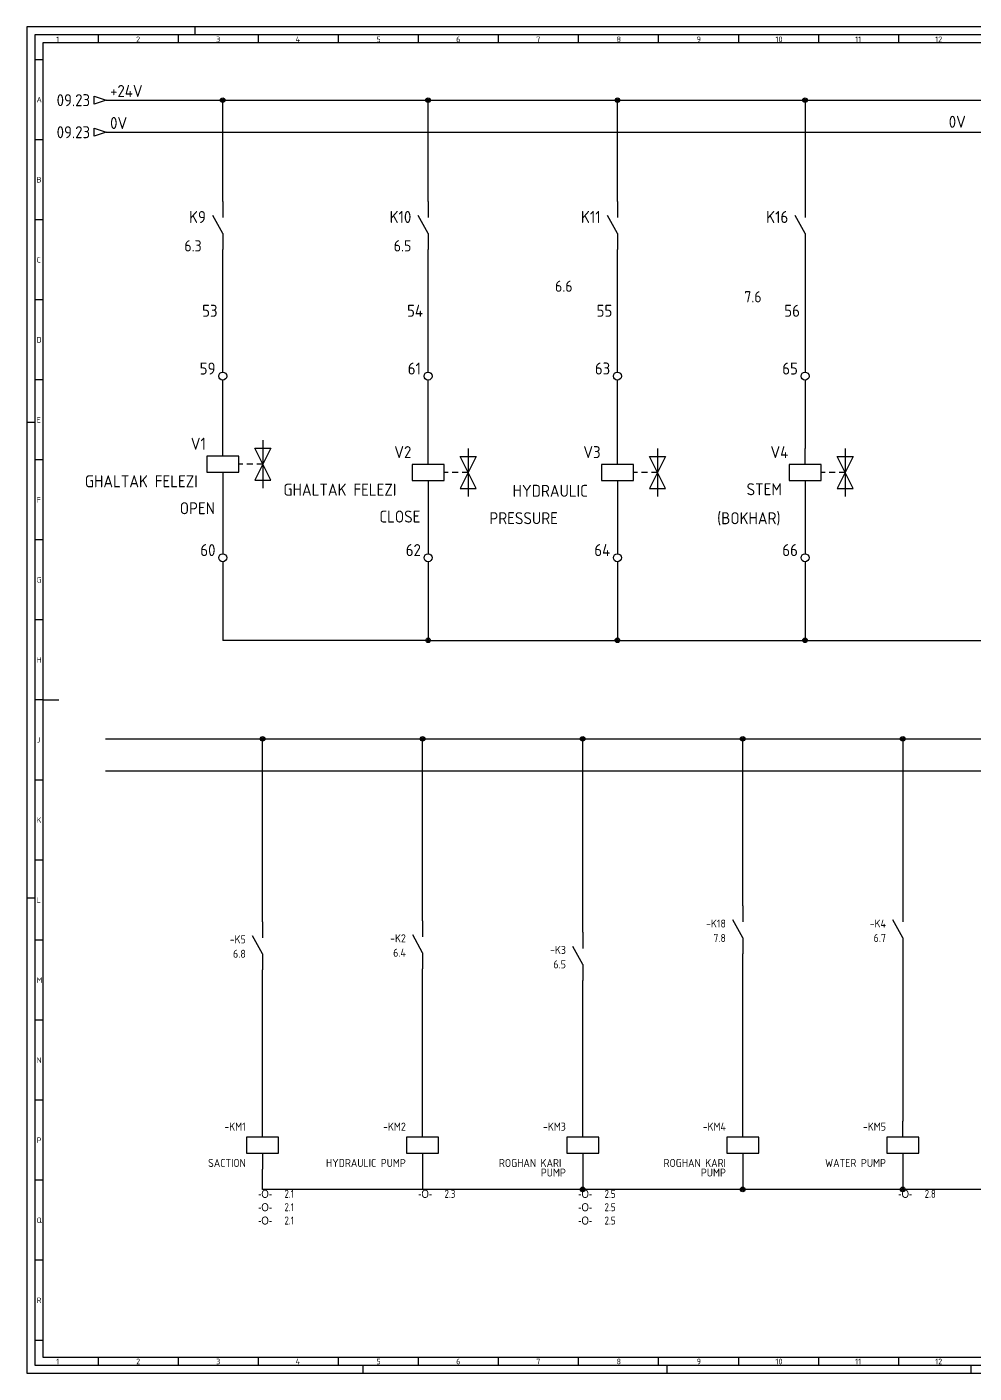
# Model space of a CAD drawing. Header units: millimetres. Extents: x 0 to 1189, y 5 to 846.
# Drawn here: x 0 to 592, y 5 to 846 of the extents above; entities that cross this region are included whole.
import ezdxf
from ezdxf.enums import TextEntityAlignment as Align

# ---------------------------------------------------------------- set-up
doc = ezdxf.new("R2010")
doc.units = ezdxf.units.MM
doc.header["$LTSCALE"] = 12
for name, color, linetype in [('035', 5, 'Continuous'), ('07', 7, 'Continuous'), ('DESC', 1, 'Continuous'), ('RED_2.5mm^2', 1, 'Continuous'), ('SYMS', 7, 'Continuous'), ('TAGS', 51, 'Continuous'), ('WIRENO', 70, 'Continuous'), ('WIREREF_DEST', 7, 'Continuous'), ('XREF', 7, 'Continuous'), ('XREFCHILD', 134, 'Continuous')]:
    doc.layers.add(name, color=color, linetype=linetype)
doc.styles.add('ISO Proportional', font='isocp.shx')
doc.styles.add('WD_IEC', font='ISOCP2.shx', dxfattribs={"width": 0.9, "height": 4})

# ---------------------------------------------------------------- blocks, each defined once
blk = doc.blocks.new('IEC_border_a0')
at = {"layer": '035', "color": 0}
for p, q in [((0, 841), (0, 0)), ((1189, 841), (0, 841)), ((44.5, 836), (44.5, 831)), ((94.5, 836), (94.5, 831)), ((105, 841), (105, 836)), ((144.5, 836), (144.5, 831)), ((194.5, 836), (194.5, 831)), ((244.5, 836), (244.5, 831)), ((294.5, 836), (294.5, 831)), ((344.5, 836), (344.5, 831)), ((394.5, 836), (394.5, 831)), ((444.5, 836), (444.5, 831)), ((494.5, 836), (494.5, 831)), ((544.5, 836), (544.5, 831)), ((9.98, 820.54), (5, 820.54)), ((9.98, 770.54), (5, 770.54)), ((9.98, 720.54), (5, 720.54)), ((9.98, 670.54), (5, 670.54)), ((9.98, 620.54), (5, 620.54)), ((0, 594), (5, 594)), ((10, 570.5), (5.02, 570.5)), ((10, 520.5), (5, 520.5)), ((10, 470.5), (5.02, 470.5)), ((10, 420.5), (5.02, 420.5)), ((10, 370.5), (5.02, 370.5)), ((10, 320.5), (5.02, 320.5)), ((0, 297), (5, 297)), ((10.02, 270.46), (5.03, 270.46)), ((10.02, 220.46), (5.03, 220.46)), ((10.02, 170.46), (5.03, 170.46)), ((10.02, 120.46), (5.03, 120.46)), ((10.02, 70.46), (5.03, 70.46)), ((10.03, 20.42), (5.05, 20.42)), ((44.5, 10), (44.5, 5)), ((94.5, 10), (94.5, 5)), ((144.5, 10), (144.5, 5)), ((194.5, 10), (194.5, 5)), ((244.5, 10), (244.5, 5)), ((294.5, 10), (294.5, 5)), ((344.5, 10), (344.5, 5)), ((394.5, 10), (394.5, 5)), ((444.5, 10), (444.5, 5)), ((494.5, 10), (494.5, 5)), ((544.5, 10), (544.5, 5)), ((0, 0), (1189, 0)), ((210, 0), (210, 5)), ((400, 0), (400, 5)), ((590, 0), (590, 5))]:
    blk.add_line(p, q, dxfattribs=at)
blk.add_lwpolyline([(10, 10), (1179, 10), (1179, 831), (10, 831)], close=True, dxfattribs=at)
at = {"layer": '07', "color": 0}
blk.add_line((10, 420.5), (20, 420.5), dxfattribs=at)
blk.add_lwpolyline([(5, 5), (1184, 5), (1184, 836), (5, 836)], close=True, dxfattribs=at)
at = {"layer": '035', "color": 0, "style": 'ISO Proportional'}
for s, p in [('1', (18.31, 831.5)), ('2', (68.23, 831.5)), ('3', (118.18, 831.5)), ('4', (167.88, 831.5)), ('5', (218.34, 831.5)), ('6', (268.19, 831.5)), ('7', (318.17, 831.5)), ('8', (368.42, 831.5)), ('9', (418.46, 831.5)), ('10', (467.72, 831.5)), ('11', (517.49, 831.5)), ('12', (567.49, 831.5)), ('A', (6, 793.79)), ('B', (6, 743.79)), ('C', (6, 693.79)), ('D', (6, 643.79)), ('E', (6.02, 593.75)), ('F', (6.02, 543.75)), ('G', (6.02, 493.75)), ('H', (6.02, 443.75)), ('J', (6.02, 393.75)), ('K', (6.02, 343.75)), ('L', (6.03, 293.72)), ('M', (6.03, 243.72)), ('N', (6.03, 193.72)), ('P', (6.03, 143.72)), ('Q', (6.03, 93.72)), ('R', (6.05, 43.68)), ('1', (18.31, 5.5)), ('2', (68.23, 5.5)), ('3', (118.18, 5.5)), ('4', (167.88, 5.5)), ('5', (218.34, 5.5)), ('6', (268.19, 5.5)), ('7', (318.17, 5.5)), ('8', (368.42, 5.5)), ('9', (418.46, 5.5)), ('10', (467.72, 5.5)), ('11', (517.49, 5.5)), ('12', (567.49, 5.5))]:
    blk.add_text(s, height=3.5, dxfattribs=at).set_placement(p)
blk = doc.blocks.new('HA1D3')
blk.add_lwpolyline([(0, 0), (-3.75, -1.25), (-3.75, 1.25)], close=True)
at = {"style": 'WD_IEC'}
blk.add_attdef('XREF', text='', height=2.5, dxfattribs=at).set_placement((-5, 0), align=Align.MIDDLE_RIGHT)
at = {"style": 'WD_IEC', "flags": 1}
blk.add_attdef('SIGCODE', text='', height=1, dxfattribs=at).set_placement((-2.5, 1.8), align=Align.RIGHT)
at = {"style": 'WD_IEC'}
for tag, p, height, flags in [('X1TERM01', (0, 0), 0.32, 1), ('WIRENO', (1.25, 1), 2.5, 8)]:
    blk.add_attdef(tag, p, '', height=height, dxfattribs=dict(at, flags=flags))
blk.add_attdef('DESC1', text='', height=2.5, dxfattribs=at).set_placement((1.25, -1), align=Align.TOP_LEFT)
blk = doc.blocks.new('WD_WNH')
at = {"linetype": 'Continuous', "style": 'WD_IEC', "width": 0.8}
blk.add_attdef('WIRENO', text='', height=2.5, dxfattribs=at).set_placement((0, 0.75), align=Align.CENTER)
at = {"style": 'WD_IEC', "flags": 1}
for tag, p in [('W08USER', (0, 0.375)), ('W04USER', (0, 0.875)), ('W05USER', (0, 0.75)), ('W09USER', (0, 0.25)), ('W03USER', (0, 1)), ('W06USER', (0, 0.625)), ('W07USER', (0, 0.5)), ('W02USER', (0, 1.125)), ('W01USER', (0, 1.25)), ('W10USER', (0, 0.125))]:
    blk.add_attdef(tag, text='', height=0.08, dxfattribs=at).set_placement(p, align=Align.CENTER)
blk = doc.blocks.new('VSV1')
for p, q in [((0, 2.5), (0, 7.5)), ((12.5, 0), (10, 5)), ((10, 5), (15, 5)), ((12.5, 7.5), (12.5, -7.5)), ((15, 5), (12.5, 0)), ((6.25, 0), (5, 0)), ((9.38, 0), (7.5, 0)), ((12.5, 0), (10, -5)), ((12.5, 0), (10.62, 0)), ((15, -5), (12.5, 0)), ((0, -2.5), (0, -7.5)), ((10, -5), (15, -5))]:
    blk.add_line(p, q)
blk.add_lwpolyline([(-5, 2.5), (-5, -2.5), (5, -2.5), (5, 2.5)], close=True)
at = {"style": 'WD_IEC'}
for tag, p in [('INST', (-5.25, 11.5)), ('LOC', (-5.25, 8)), ('TAG1', (-5.25, 4.5)), ('DESC2', (-5.25, -10.35)), ('DESC1', (-5.25, -6.85)), ('DESC3', (-5.25, -13.85))]:
    blk.add_attdef(tag, text='', height=2.5, dxfattribs=at).set_placement(p, align=Align.RIGHT)
blk.add_attdef('TERM01', text='', height=2, rotation=90, dxfattribs=at).set_placement((-1, 7.5), align=Align.RIGHT)
at = {"style": 'WD_IEC', "flags": 1}
for tag, p, height in [('X2TERM01', (0, 7.5), 0.32), ('X4LINK', (-5, 0), 0.32), ('X1LINK', (12.5, 0), 0.32), ('ASSYCODE', (1, -4), 1), ('X8TERM02', (0, -7.5), 0.32), ('FAMILY', (1, -5.5), 1), ('CATDESC', (1, -7), 1)]:
    blk.add_attdef(tag, p, '', height=height, dxfattribs=at)
at = {"style": 'WD_IEC', "flags": 9}
for tag, p in [('MFG', (-6, 1)), ('CAT', (-6, -1.5))]:
    blk.add_attdef(tag, text='', height=1.5, dxfattribs=at).set_placement(p, align=Align.RIGHT)
at = {"style": 'WD_IEC'}
blk.add_attdef('TERM02', (-1, -7.5), '', height=2, rotation=90, dxfattribs=at)
at = {"lineweight": 9, "style": 'WD_IEC'}
for tag, p in [('NO', (-5.5, -16.5)), ('NC', (-5.5, -20))]:
    blk.add_attdef(tag, text='', height=2.5, dxfattribs=at).set_placement(p, align=Align.TOP_RIGHT)
for tag, p in [('XREFNO', (-4, -16.5)), ('XREFNC', (-4, -20)), ('WDTAGALT', (-3.88, -23.13))]:
    blk.add_attdef(tag, text='', height=2.5, dxfattribs=at).set_placement(p, align=Align.TOP_LEFT)
blk = doc.blocks.new('VCR21')
for p, q in [((0, 7.5), (0, 2.5)), ((0, -2.5), (-3.12, 3.12)), ((0, -2.5), (0, -7.5))]:
    blk.add_line(p, q)
at = {"style": 'WD_IEC'}
for tag, p in [('INST', (-5.25, 6.75)), ('LOC', (-5.25, 3.75)), ('TAG2', (-5.25, 0.75)), ('XREF', (-5.25, -3.75)), ('DESC2', (-5.25, -9.75)), ('DESC1', (-5.25, -6.75)), ('DESC3', (-5.25, -12.75))]:
    blk.add_attdef(tag, text='', height=2.5, dxfattribs=at).set_placement(p, align=Align.RIGHT)
blk.add_attdef('TERM01', text='', height=2, rotation=90, dxfattribs=at).set_placement((-1, 7.5), align=Align.RIGHT)
at = {"style": 'WD_IEC', "flags": 1}
for tag, p, height in [('X2TERM01', (0, 7.5), 0.32), ('X4LINK', (-2.75, 0), 0.32), ('X1LINK', (-0.5, 0), 0.32), ('CONTACT', (4, -3.5), 1), ('FAMILY', (4, -5), 1), ('COMMON', (5.25, -4.75), 1), ('X8TERM02', (0, -7.5), 0.32)]:
    blk.add_attdef(tag, p, '', height=height, dxfattribs=at)
at = {"style": 'WD_IEC'}
blk.add_attdef('TERM02', (-1, -7.5), '', height=2, rotation=90, dxfattribs=at)
blk = doc.blocks.new('VT0002')
blk.add_circle((0, 0), 1.25)
at = {"style": 'WD_IEC'}
for tag, p in [('INST', (-2.25, 6.5)), ('LOC', (-2.25, 3.5)), ('DESC1', (-2.25, -6.25)), ('DESC2', (-2.25, -9.25)), ('DESC3', (-2.25, -12.25))]:
    blk.add_attdef(tag, text='', height=2.5, dxfattribs=at).set_placement(p, align=Align.RIGHT)
at = {"style": 'WD_IEC', "flags": 1}
for tag, p, height in [('ASSYCODE', (2.75, 10.75), 1), ('CATDESC', (2.75, 9.25), 1), ('MFG', (2.75, 7.25), 1.5), ('CAT', (2.75, 4.75), 1.5), ('X4PIN01', (-1.25, 1), 0.25), ('X4TERM01', (-1.25, 0), 0.25), ('X4TERMDESC01', (-1.25, 0.5), 0.4), ('STRIPSEQ', (0, 0), 0.025), ('X2PIN01', (0, 2.25), 0.25), ('X2TERM01', (0, 1.25), 0.25), ('X8PIN01', (0, -0.25), 0.25), ('X2TERMDESC01', (0, 1.75), 0.4), ('X1PIN01', (1.25, 1), 0.25), ('X1TERM01', (1.25, 0), 0.25), ('X1TERMDESC01', (1.25, 0.5), 0.4), ('LINKTERM', (0, -0.04), 0.025), ('X8TERM01', (0, -1.25), 0.25), ('X8TERMDESC01', (0, -0.75), 0.4)]:
    blk.add_attdef(tag, p, '', height=height, dxfattribs=at)
at = {"style": 'WD_IEC', "flags": 8}
for tag, height, p in [('TAGSTRIP', 2.5, (-2.25, 0.5)), ('TERM01', 2, (-2.25, -3.25))]:
    blk.add_attdef(tag, text='', height=height, dxfattribs=at).set_placement(p, align=Align.RIGHT)
blk = doc.blocks.new('WDDOT')
for radius in [0.72, 0.449, 0.223]:
    blk.add_circle((0, 0), radius)
blk = doc.blocks.new('WD_WNV')
at = {"linetype": 'Continuous', "style": 'WD_IEC', "width": 0.8}
blk.add_attdef('WIRENO', text='', height=2.5, dxfattribs=at).set_placement((-1.6, 0), align=Align.MIDDLE_RIGHT)
at = {"style": 'WD_IEC', "flags": 1}
for tag, p in [('W08USER', (-1, 0.375)), ('W04USER', (-1, 0.875)), ('W05USER', (-1, 0.75)), ('W09USER', (-1, 0.25)), ('W03USER', (-1, 1)), ('W06USER', (-1, 0.625)), ('W07USER', (-1, 0.5)), ('W02USER', (-1, 1.125)), ('W01USER', (-1, 1.25)), ('W10USER', (-1, 0.125))]:
    blk.add_attdef(tag, text='', height=0.08, dxfattribs=at).set_placement(p, align=Align.CENTER)
blk = doc.blocks.new('VMS1')
for p, q in [((0, 2.5), (0, 7.5)), ((0, -2.5), (0, -7.5))]:
    blk.add_line(p, q)
blk.add_lwpolyline([(-5, 2.5), (-5, -2.5), (5, -2.5), (5, 2.5)], close=True)
at = {"style": 'WD_IEC'}
for tag, p in [('INST', (-5.25, 10.5)), ('LOC', (-5.25, 7.5)), ('TAG1', (-5.25, 4.5)), ('DESC2', (-5.25, -9.85)), ('DESC1', (-5.25, -6.85)), ('DESC3', (-5.25, -12.85))]:
    blk.add_attdef(tag, text='', height=2.5, dxfattribs=at).set_placement(p, align=Align.RIGHT)
blk.add_attdef('TERM01', text='', height=2, rotation=90, dxfattribs=at).set_placement((-1, 7.5), align=Align.RIGHT)
at = {"style": 'WD_IEC', "flags": 1}
for tag, p, height in [('X2TERM01', (0, 7.5), 0.32), ('X4LINK', (-5, 0), 0.32), ('X1LINK', (5, 0), 0.32), ('ASSYCODE', (1, -4), 1), ('X8TERM02', (0, -7.5), 0.32), ('FAMILY', (1, -5.5), 1), ('CATDESC', (1, -7), 1)]:
    blk.add_attdef(tag, p, '', height=height, dxfattribs=at)
at = {"style": 'WD_IEC', "flags": 9}
for tag, p in [('MFG', (-6, 1)), ('CAT', (-6, -1.5))]:
    blk.add_attdef(tag, text='', height=1.5, dxfattribs=at).set_placement(p, align=Align.RIGHT)
at = {"style": 'WD_IEC'}
blk.add_attdef('TERM02', (-1, -7.5), '', height=2, rotation=90, dxfattribs=at)
at = {"lineweight": 9, "style": 'WD_IEC'}
for tag, p in [('NO', (-5.5, -16.5)), ('NC', (-5.5, -19.5))]:
    blk.add_attdef(tag, text='', height=2.5, dxfattribs=at).set_placement(p, align=Align.TOP_RIGHT)
for tag, p in [('XREFNO', (-4, -16.5)), ('XREFNC', (-4, -19.5))]:
    blk.add_attdef(tag, text='', height=2.5, dxfattribs=at).set_placement(p, align=Align.TOP_LEFT)

msp = doc.modelspace()

# ---------------------------------------------------------------- linework, layer by layer
at = {"layer": 'RED_2.5mm^2'}
for p, q in [((49.47, 800.16), (1112.93, 800.16)), ((368.98, 736.95), (368.98, 800.16)), ((368.96, 511.84), (368.96, 462.7))]:
    msp.add_line(p, q, dxfattribs=at)
at = {"layer": 'RED_2.5mm^2', "color": 0}
for p, q in [((122.32, 736.95), (122.32, 800.16)), ((250.67, 736.95), (250.67, 800.16)), ((486.21, 800.16), (486.21, 736.95)), ((49.47, 780.16), (1112.93, 780.16)), ((122.32, 630.27), (122.32, 706.95)), ((250.69, 630.27), (250.69, 706.95)), ((368.96, 630.27), (368.96, 706.95)), ((486.21, 706.95), (486.21, 630.27)), ((122.32, 587.79), (122.32, 625.27)), ((250.69, 582.56), (250.69, 625.27)), ((368.96, 582.56), (368.96, 625.27)), ((486.21, 625.27), (486.21, 582.56)), ((122.32, 557.79), (122.32, 516.84)), ((250.69, 552.56), (250.69, 516.84)), ((368.96, 552.56), (368.96, 516.84)), ((486.21, 552.56), (486.21, 516.84)), ((122.32, 511.84), (122.32, 462.7)), ((250.69, 511.84), (250.69, 462.7)), ((486.21, 511.84), (486.21, 462.7)), ((250.69, 462.7), (122.32, 462.7)), ((250.69, 462.7), (787.32, 462.7)), ((49.17, 401.16), (1101.58, 401.16)), ((147.24, 286.9), (147.24, 401.16)), ((247.24, 287.55), (247.24, 401.16)), ((347.24, 280.29), (347.24, 401.16)), ((447.24, 296.78), (447.24, 401.16)), ((547.24, 401.16), (547.24, 296.78)), ((49.17, 381.16), (1101.58, 381.16)), ((447.24, 162.4), (447.24, 266.78)), ((547.24, 266.78), (547.24, 162.4)), ((147.24, 162.4), (147.24, 256.9)), ((247.24, 162.4), (247.24, 257.55)), ((347.24, 162.4), (347.24, 250.29)), ((147.24, 119.7), (147.24, 132.4)), ((247.24, 132.4), (247.24, 119.7)), ((347.24, 132.4), (347.24, 119.7)), ((447.24, 132.4), (447.24, 119.7)), ((547.24, 132.4), (547.24, 119.7)), ((647.24, 119.7), (147.24, 119.7))]:
    msp.add_line(p, q, dxfattribs=at)

# ---------------------------------------------------------------- block references
msp.add_blockref('IEC_border_a0', (0, 4.94))
at = {"layer": 'SYMS'}
ref = msp.add_blockref('HA1D3', (49.47, 800.16), dxfattribs=dict(at, xscale=2, yscale=2, zscale=2))
ref.add_attrib('XREF', '09.23', dxfattribs={"layer": 'XREF', "height": 7.5, "style": 'WD_IEC'}).set_placement((39.47, 800.16), align=Align.MIDDLE_RIGHT)
ref.add_attrib('WIRENO', '+24V', (51.97, 802.16), dxfattribs={"layer": 'WIREREF_DEST', "height": 7.5, "style": 'WD_IEC', "flags": 8})
at = {"layer": 'SYMS', "xscale": 2, "yscale": 2, "zscale": 2}
for p in [(122.32, 800.16), (250.67, 800.16), (368.98, 800.16), (486.21, 800.16), (250.69, 462.7), (368.96, 462.7)]:
    msp.add_blockref('WDDOT', p, dxfattribs=at)
at = {"layer": 'SYMS'}
ref = msp.add_blockref('HA1D3', (49.47, 780.16), dxfattribs=dict(at, xscale=2, yscale=2, zscale=2))
ref.add_attrib('XREF', '09.23', dxfattribs={"layer": 'XREF', "height": 7.5, "style": 'WD_IEC'}).set_placement((39.47, 780.16), align=Align.MIDDLE_RIGHT)
ref.add_attrib('WIRENO', '0V', (51.97, 782.16), dxfattribs={"layer": 'WIREREF_DEST', "height": 7.5, "style": 'WD_IEC', "flags": 8})
at = {"layer": 'SYMS', "color": 0}
ref = msp.add_blockref('VCR21', (122.32, 721.95), dxfattribs=dict(at, xscale=2, yscale=2, zscale=2))
ref.add_attrib('XREF', '6.3', dxfattribs={"layer": 'XREFCHILD', "height": 7, "style": 'WD_IEC'}).set_placement((109.18, 705.67), align=Align.RIGHT)
ref.add_attrib('TAG2', 'K9', dxfattribs={"layer": 'TAGS', "height": 7.5, "style": 'WD_IEC'}).set_placement((111.82, 723.45), align=Align.RIGHT)
ref = msp.add_blockref('VCR21', (250.67, 721.95), dxfattribs=dict(at, xscale=2, yscale=2, zscale=2))
ref.add_attrib('XREF', '6.5', dxfattribs={"layer": 'XREFCHILD', "height": 7, "style": 'WD_IEC'}).set_placement((240.17, 705.67), align=Align.RIGHT)
ref.add_attrib('TAG2', 'K10', dxfattribs={"layer": 'TAGS', "height": 7.5, "style": 'WD_IEC'}).set_placement((240.17, 723.45), align=Align.RIGHT)
ref = msp.add_blockref('VCR21', (368.98, 721.95), dxfattribs=dict(at, xscale=2, yscale=2, zscale=2))
ref.add_attrib('XREF', '6.6', dxfattribs={"layer": 'XREFCHILD', "height": 7, "style": 'WD_IEC'}).set_placement((340.9, 680.45), align=Align.RIGHT)
ref.add_attrib('TAG2', 'K11', dxfattribs={"layer": 'TAGS', "height": 7.5, "style": 'WD_IEC'}).set_placement((358.48, 723.45), align=Align.RIGHT)
ref = msp.add_blockref('VCR21', (486.21, 721.95), dxfattribs=dict(at, xscale=2, yscale=2, zscale=2))
ref.add_attrib('XREF', '7.6', dxfattribs={"layer": 'XREFCHILD', "height": 7, "style": 'WD_IEC'}).set_placement((459.02, 673.86), align=Align.RIGHT)
ref.add_attrib('TAG2', 'K16', dxfattribs={"layer": 'TAGS', "height": 7.5, "style": 'WD_IEC'}).set_placement((475.71, 723.45), align=Align.RIGHT)
ref = msp.add_blockref('VT0002', (122.32, 627.77), dxfattribs=dict(at, xscale=2, yscale=2, zscale=2))
ref.add_attrib('TAGSTRIP', '59', dxfattribs={"layer": 'TAGS', "height": 7.5, "style": 'WD_IEC', "flags": 8}).set_placement((117.82, 628.77), align=Align.RIGHT)
ref = msp.add_blockref('VT0002', (250.69, 627.77), dxfattribs=dict(at, xscale=2, yscale=2, zscale=2))
ref.add_attrib('TAGSTRIP', '61', dxfattribs={"layer": 'TAGS', "height": 7.5, "style": 'WD_IEC', "flags": 8}).set_placement((246.19, 628.77), align=Align.RIGHT)
at = {"layer": 'SYMS'}
ref = msp.add_blockref('VT0002', (368.96, 627.77), dxfattribs=dict(at, xscale=2, yscale=2, zscale=2))
ref.add_attrib('TAGSTRIP', '63', dxfattribs={"layer": 'TAGS', "height": 7.5, "style": 'WD_IEC', "flags": 8}).set_placement((364.46, 628.77), align=Align.RIGHT)
at = {"layer": 'SYMS', "color": 0}
ref = msp.add_blockref('VT0002', (486.21, 627.77), dxfattribs=dict(at, xscale=2, yscale=2, zscale=2))
ref.add_attrib('TAGSTRIP', '65', dxfattribs={"layer": 'TAGS', "height": 7.5, "style": 'WD_IEC', "flags": 8}).set_placement((481.71, 628.77), align=Align.RIGHT)
ref = msp.add_blockref('VSV1', (122.32, 572.79), dxfattribs=dict(at, xscale=2, yscale=2, zscale=2))
ref.add_attrib('DESC2', 'OPEN', dxfattribs={"layer": 'DESC', "height": 7.5, "style": 'WD_IEC'}).set_placement((117.48, 541.5), align=Align.RIGHT)
ref.add_attrib('DESC1', 'GHALTAK FELEZI', dxfattribs={"layer": 'DESC', "height": 7.5, "style": 'WD_IEC'}).set_placement((106.74, 558.31), align=Align.RIGHT)
ref.add_attrib('TAG1', 'V1', dxfattribs={"layer": 'TAGS', "height": 7.5, "style": 'WD_IEC'}).set_placement((111.82, 581.79), align=Align.RIGHT)
ref = msp.add_blockref('VSV1', (250.69, 567.56), dxfattribs=dict(at, xscale=2, yscale=2, zscale=2))
ref.add_attrib('DESC2', 'CLOSE', dxfattribs={"layer": 'DESC', "height": 7.5, "style": 'WD_IEC'}).set_placement((245.85, 536.27), align=Align.RIGHT)
ref.add_attrib('DESC1', 'GHALTAK FELEZI ', dxfattribs={"layer": 'DESC', "height": 7.5, "style": 'WD_IEC'}).set_placement((235.11, 553.08), align=Align.RIGHT)
ref.add_attrib('TAG1', 'V2', dxfattribs={"layer": 'TAGS', "height": 7.5, "style": 'WD_IEC'}).set_placement((240.19, 576.56), align=Align.RIGHT)
ref = msp.add_blockref('VSV1', (368.96, 567.56), dxfattribs=dict(at, xscale=2, yscale=2, zscale=2))
ref.add_attrib('DESC2', 'PRESSURE', dxfattribs={"layer": 'DESC', "height": 7.5, "style": 'WD_IEC'}).set_placement((331.76, 535.27), align=Align.RIGHT)
ref.add_attrib('DESC1', 'HYDRAULIC', dxfattribs={"layer": 'DESC', "height": 7.5, "style": 'WD_IEC'}).set_placement((350.49, 552.37), align=Align.RIGHT)
ref.add_attrib('TAG1', 'V3', dxfattribs={"layer": 'TAGS', "height": 7.5, "style": 'WD_IEC'}).set_placement((358.46, 576.56), align=Align.RIGHT)
ref = msp.add_blockref('VSV1', (486.21, 567.56), dxfattribs=dict(at, xscale=2, yscale=2, zscale=2))
ref.add_attrib('DESC2', '(BOKHAR)', dxfattribs={"layer": 'DESC', "height": 7.5, "style": 'WD_IEC'}).set_placement((470.84, 535.26), align=Align.RIGHT)
ref.add_attrib('DESC1', 'STEM', dxfattribs={"layer": 'DESC', "height": 7.5, "style": 'WD_IEC'}).set_placement((471.7, 553.36), align=Align.RIGHT)
ref.add_attrib('TAG1', 'V4', dxfattribs={"layer": 'TAGS', "height": 7.5, "style": 'WD_IEC'}).set_placement((475.71, 576.56), align=Align.RIGHT)
ref = msp.add_blockref('VT0002', (122.32, 514.34), dxfattribs=dict(at, xscale=2, yscale=2, zscale=2))
ref.add_attrib('TAGSTRIP', '60', dxfattribs={"layer": 'TAGS', "height": 7.5, "style": 'WD_IEC', "flags": 8}).set_placement((117.82, 515.34), align=Align.RIGHT)
ref = msp.add_blockref('VT0002', (250.69, 514.34), dxfattribs=dict(at, xscale=2, yscale=2, zscale=2))
ref.add_attrib('TAGSTRIP', '62', dxfattribs={"layer": 'TAGS', "height": 7.5, "style": 'WD_IEC', "flags": 8}).set_placement((246.19, 515.34), align=Align.RIGHT)
at = {"layer": 'SYMS'}
ref = msp.add_blockref('VT0002', (368.96, 514.34), dxfattribs=dict(at, xscale=2, yscale=2, zscale=2))
ref.add_attrib('TAGSTRIP', '64', dxfattribs={"layer": 'TAGS', "height": 7.5, "style": 'WD_IEC', "flags": 8}).set_placement((364.46, 515.34), align=Align.RIGHT)
at = {"layer": 'SYMS', "color": 0}
ref = msp.add_blockref('VT0002', (486.21, 514.34), dxfattribs=dict(at, xscale=2, yscale=2, zscale=2))
ref.add_attrib('TAGSTRIP', '66', dxfattribs={"layer": 'TAGS', "height": 7.5, "style": 'WD_IEC', "flags": 8}).set_placement((481.71, 515.34), align=Align.RIGHT)
at = {"layer": 'SYMS', "color": 0, "xscale": 2, "yscale": 2, "zscale": 2}
for p in [(486.21, 462.7), (147.24, 401.16), (247.24, 401.16), (347.24, 401.16), (447.24, 401.16), (547.24, 401.16), (347.24, 119.7), (447.24, 119.7), (547.24, 119.7)]:
    msp.add_blockref('WDDOT', p, dxfattribs=at)
at = {"layer": 'SYMS', "color": 0}
ref = msp.add_blockref('VCR21', (447.24, 281.78), dxfattribs=dict(at, xscale=2, yscale=2, zscale=2))
ref.add_attrib('XREF', '7.8', dxfattribs={"layer": 'XREFCHILD', "height": 5, "style": 'WD_IEC'}).set_placement((436.74, 274.28), align=Align.RIGHT)
ref.add_attrib('TAG2', '-K18', dxfattribs={"layer": 'TAGS', "height": 5, "style": 'WD_IEC'}).set_placement((436.74, 283.28), align=Align.RIGHT)
ref = msp.add_blockref('VCR21', (547.24, 281.78), dxfattribs=dict(at, xscale=2, yscale=2, zscale=2))
ref.add_attrib('XREF', '6.7', dxfattribs={"layer": 'XREFCHILD', "height": 5, "style": 'WD_IEC'}).set_placement((536.74, 274.28), align=Align.RIGHT)
ref.add_attrib('TAG2', '-K4', dxfattribs={"layer": 'TAGS', "height": 5, "style": 'WD_IEC'}).set_placement((536.74, 283.28), align=Align.RIGHT)
ref = msp.add_blockref('VCR21', (147.24, 271.9), dxfattribs=dict(at, xscale=2, yscale=2, zscale=2))
ref.add_attrib('XREF', '6.8', dxfattribs={"layer": 'XREFCHILD', "height": 5, "style": 'WD_IEC'}).set_placement((136.74, 264.4), align=Align.RIGHT)
ref.add_attrib('TAG2', '-K5', dxfattribs={"layer": 'TAGS', "height": 5, "style": 'WD_IEC'}).set_placement((136.74, 273.4), align=Align.RIGHT)
ref = msp.add_blockref('VCR21', (247.26, 272.55), dxfattribs=dict(at, xscale=2, yscale=2, zscale=2))
ref.add_attrib('XREF', '6.4', dxfattribs={"layer": 'XREFCHILD', "height": 5, "style": 'WD_IEC'}).set_placement((236.76, 265.05), align=Align.RIGHT)
ref.add_attrib('TAG2', '-K2', dxfattribs={"layer": 'TAGS', "height": 5, "style": 'WD_IEC'}).set_placement((236.76, 274.05), align=Align.RIGHT)
ref = msp.add_blockref('VCR21', (347.29, 265.29), dxfattribs=dict(at, xscale=2, yscale=2, zscale=2))
ref.add_attrib('XREF', '6.5', dxfattribs={"layer": 'XREFCHILD', "height": 5, "style": 'WD_IEC'}).set_placement((336.79, 257.79), align=Align.RIGHT)
ref.add_attrib('TAG2', '-K3', dxfattribs={"layer": 'TAGS', "height": 5, "style": 'WD_IEC'}).set_placement((336.79, 266.79), align=Align.RIGHT)
ref = msp.add_blockref('VMS1', (147.24, 147.4), dxfattribs=dict(at, xscale=2, yscale=2, zscale=2))
ref.add_attrib('DESC1', 'SACTION', dxfattribs={"layer": 'DESC', "height": 5, "style": 'WD_IEC'}).set_placement((136.74, 133.7), align=Align.RIGHT)
ref.add_attrib('TAG1', '-KM1', dxfattribs={"layer": 'TAGS', "height": 5, "style": 'WD_IEC'}).set_placement((136.74, 156.4), align=Align.RIGHT)
ref = msp.add_blockref('VMS1', (247.24, 147.4), dxfattribs=dict(at, xscale=2, yscale=2, zscale=2))
ref.add_attrib('DESC1', 'HYDRAULIC PUMP', dxfattribs={"layer": 'DESC', "height": 5, "style": 'WD_IEC'}).set_placement((236.74, 133.7), align=Align.RIGHT)
ref.add_attrib('TAG1', '-KM2', dxfattribs={"layer": 'TAGS', "height": 5, "style": 'WD_IEC'}).set_placement((236.74, 156.4), align=Align.RIGHT)
ref = msp.add_blockref('VMS1', (347.24, 147.4), dxfattribs=dict(at, xscale=2, yscale=2, zscale=2))
ref.add_attrib('DESC2', 'PUMP', dxfattribs={"layer": 'DESC', "height": 5, "style": 'WD_IEC'}).set_placement((336.74, 127.7), align=Align.RIGHT)
ref.add_attrib('DESC1', 'ROGHAN KARI ', dxfattribs={"layer": 'DESC', "height": 5, "style": 'WD_IEC'}).set_placement((336.74, 133.7), align=Align.RIGHT)
ref.add_attrib('TAG1', '-KM3', dxfattribs={"layer": 'TAGS', "height": 5, "style": 'WD_IEC'}).set_placement((336.74, 156.4), align=Align.RIGHT)
ref = msp.add_blockref('VMS1', (447.24, 147.4), dxfattribs=dict(at, xscale=2, yscale=2, zscale=2))
ref.add_attrib('DESC2', 'PUMP', dxfattribs={"layer": 'DESC', "height": 5, "style": 'WD_IEC'}).set_placement((436.74, 127.7), align=Align.RIGHT)
ref.add_attrib('DESC1', 'ROGHAN KARI', dxfattribs={"layer": 'DESC', "height": 5, "style": 'WD_IEC'}).set_placement((436.74, 133.7), align=Align.RIGHT)
ref.add_attrib('TAG1', '-KM4', dxfattribs={"layer": 'TAGS', "height": 5, "style": 'WD_IEC'}).set_placement((436.74, 156.4), align=Align.RIGHT)
ref = msp.add_blockref('VMS1', (547.24, 147.4), dxfattribs=dict(at, xscale=2, yscale=2, zscale=2))
ref.add_attrib('DESC1', 'WATER PUMP', dxfattribs={"layer": 'DESC', "height": 5, "style": 'WD_IEC'}).set_placement((536.74, 133.7), align=Align.RIGHT)
ref.add_attrib('TAG1', '-KM5', dxfattribs={"layer": 'TAGS', "height": 5, "style": 'WD_IEC'}).set_placement((536.74, 156.4), align=Align.RIGHT)
at = {"layer": 'WIRENO', "color": 0}
ref = msp.add_blockref('WD_WNH', (581.2, 780.16), dxfattribs=dict(at, xscale=2, yscale=2, zscale=2))
ref.add_attrib('WIRENO', '0V', dxfattribs={"linetype": 'Continuous', "height": 7.5, "style": 'WD_IEC'}).set_placement((581.31, 782.93), align=Align.CENTER)
at = {"layer": 'WIRENO'}
ref = msp.add_blockref('WD_WNV', (122.32, 668.61), dxfattribs=dict(at, xscale=2, yscale=2, zscale=2))
ref.add_attrib('WIRENO', '53', dxfattribs={"linetype": 'Continuous', "height": 7.5, "style": 'WD_IEC'}).set_placement((119.12, 668.61), align=Align.MIDDLE_RIGHT)
ref = msp.add_blockref('WD_WNV', (250.69, 668.61), dxfattribs=dict(at, xscale=2, yscale=2, zscale=2))
ref.add_attrib('WIRENO', '54', dxfattribs={"linetype": 'Continuous', "height": 7.5, "style": 'WD_IEC'}).set_placement((247.49, 668.61), align=Align.MIDDLE_RIGHT)
ref = msp.add_blockref('WD_WNV', (368.96, 668.61), dxfattribs=dict(at, xscale=2, yscale=2, zscale=2))
ref.add_attrib('WIRENO', '55', dxfattribs={"linetype": 'Continuous', "height": 7.5, "style": 'WD_IEC'}).set_placement((365.76, 668.61), align=Align.MIDDLE_RIGHT)
ref = msp.add_blockref('WD_WNV', (486.21, 668.61), dxfattribs=dict(at, xscale=2, yscale=2, zscale=2))
ref.add_attrib('WIRENO', '56', dxfattribs={"linetype": 'Continuous', "height": 7.5, "style": 'WD_IEC'}).set_placement((483.01, 668.61), align=Align.MIDDLE_RIGHT)

# ---------------------------------------------------------------- texts
at = {"layer": 'XREF', "char_height": 5, "attachment_point": 1, "style": 'WD_IEC'}
for s, insert in [('{\\Fmonotxt.shx|c0;\\H0.67x;  }{\\Facaderef.shx|c0;-O-} {\\Fmonotxt.shx|c0;\\H0.67x; } 2.1\\P{\\Fmonotxt.shx|c0;\\H0.67x;  }{\\Facaderef.shx|c0;-O-} {\\Fmonotxt.shx|c0;\\H0.67x; } 2.1\\P{\\Fmonotxt.shx|c0;\\H0.67x;  }{\\Facaderef.shx|c0;-O-} {\\Fmonotxt.shx|c0;\\H0.67x; } 2.1', (139.24, 119.4)), ('{\\Fmonotxt.shx|c0;\\H0.67x;  }{\\Facaderef.shx|c0;-O-} {\\Fmonotxt.shx|c0;\\H0.67x; } 2.3', (239.24, 119.4)), ('{\\Fmonotxt.shx|c0;\\H0.67x;  }{\\Facaderef.shx|c0;-O-} {\\Fmonotxt.shx|c0;\\H0.67x; } 2.5\\P{\\Fmonotxt.shx|c0;\\H0.67x;  }{\\Facaderef.shx|c0;-O-} {\\Fmonotxt.shx|c0;\\H0.67x; } 2.5\\P{\\Fmonotxt.shx|c0;\\H0.67x;  }{\\Facaderef.shx|c0;-O-} {\\Fmonotxt.shx|c0;\\H0.67x; } 2.5', (339.24, 119.4)), ('{\\Fmonotxt.shx|c0;\\H0.67x;  }{\\Facaderef.shx|c0;-O-} {\\Fmonotxt.shx|c0;\\H0.67x; } 2.8', (539.24, 119.4))]:
    msp.add_mtext(s, dxfattribs=dict(at, insert=insert))

doc.saveas('drawing.dxf')
